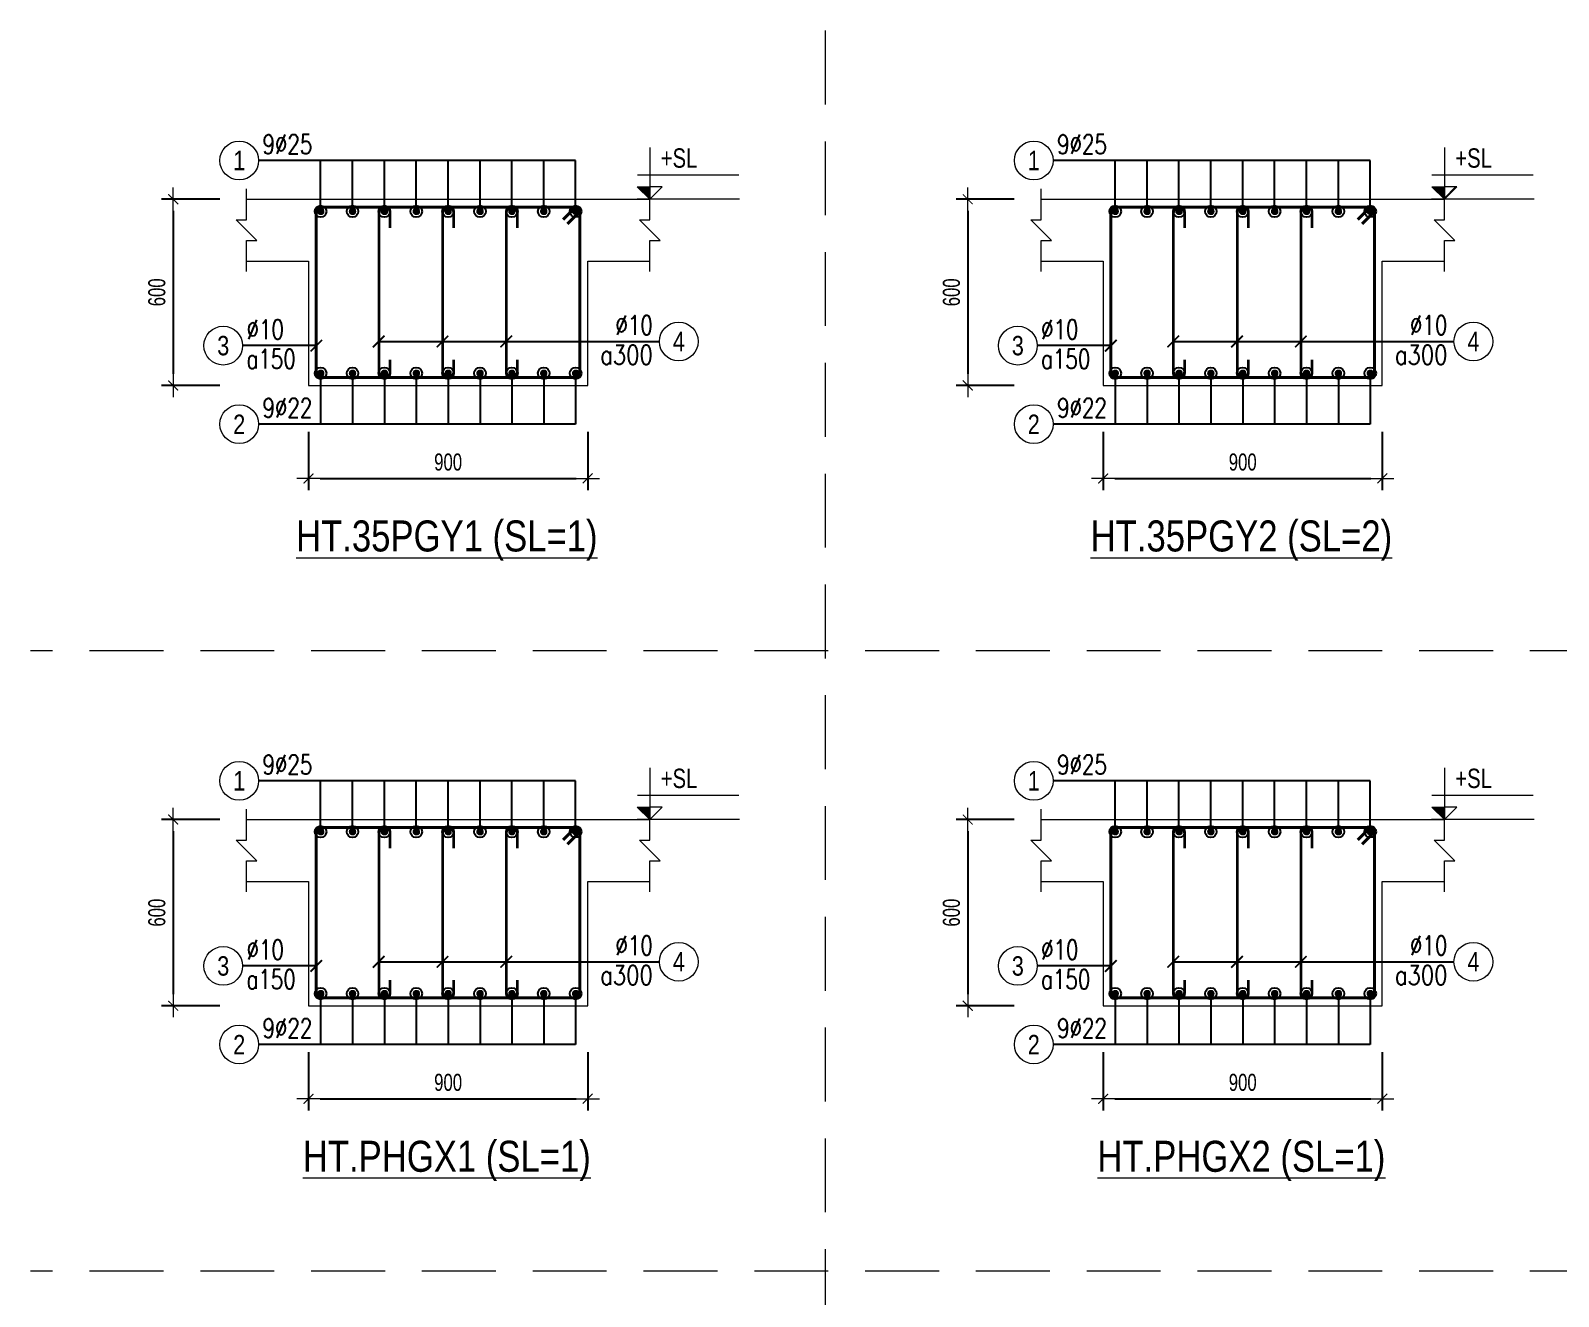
# Model space of a CAD drawing. Header units: millimetres. Extents: x 225489 to 327520, y -235866 to -221866.
# Drawn here: x 309589 to 314515, y -225947 to -221866 of the extents above; entities that cross this region are included whole.
import ezdxf
from ezdxf.enums import TextEntityAlignment as Align

# ---------------------------------------------------------------- set-up
doc = ezdxf.new("R2010")
doc.units = ezdxf.units.MM
doc.header["$PDMODE"] = 3
doc.linetypes.add('HIDDEN2', pattern=[4.762499999999999, 3.175, -1.5875])
doc.layers.get('0').update_dxf_attribs({"lineweight": 20})
doc.layers.get('Defpoints').update_dxf_attribs({"color": 151, "lineweight": 9})
for name, color, linetype, lineweight in [('NDC_S_ANNO', 7, 'Continuous', 20), ('NDC_S_CONTINUOUS', 3, 'Continuous', 20), ('NDC_S_DIM', 1, 'Continuous', 15), ('NDC_S_HIDDEN', 8, 'HIDDEN2', 13), ('NDC_S_REBAR', 4, 'Continuous', 35), ('NDC_S_STIRRUP', 4, 'Continuous', 40), ('NDC_S_TEXT SYMBOL', 7, 'Continuous', 20), ('NDC_S_THIN LINE', 8, 'Continuous', 9), ('NDC_S_VN TEXT', 7, 'Continuous', 20)]:
    doc.layers.add(name, color=color, linetype=linetype, lineweight=lineweight)
doc.styles.add('ARIAL', font='arial.ttf', dxfattribs={"width": 0.8})
doc.styles.add('NDC_ANNO', font='', dxfattribs={"width": 0.8})
doc.styles.add('NDC_DIM', font='', dxfattribs={"width": 0.75})
doc.styles.add('NDC_EN TXT', font='romans.shx', dxfattribs={"width": 0.8})
doc.styles.get('NDC_ANNO').set_extended_font_data('Dotum')
doc.styles.get('NDC_DIM').set_extended_font_data('Dotum')
doc.dimstyles.new('NDC_dim_25', dxfattribs={"dimscale": 25, "dimtxt": 2.2, "dimasz": 1.5, "dimexe": 1.5, "dimexo": 2.5, "dimgap": 1, "dimtad": 1, "dimdec": 0, "dimzin": 0, "dimdsep": 46, "dimtxsty": 'NDC_DIM', "dimblk": 'DIMMARK', "dimcen": 0.09, "dimdle": 1.2, "dimclrd": 1, "dimclre": 1, "dimclrt": 3, "dimadec": 0, "dimazin": 0, "dimtfac": 1, "dimtdec": 0, "dimtix": 1, "dimtofl": 0, "dimtmove": 0, "dimatfit": 3, "dimfxl": 6, "dimfxlon": 1, "dimtolj": 1, "dimtzin": 0, "dimarcsym": 0})

# ---------------------------------------------------------------- blocks, each defined once
blk = doc.blocks.new('kata_block_TD')
at = {"color": 6, "linetype": 'ByBlock', "lineweight": -2, "style": 'ARIAL', "width": 0.8}
blk.add_attdef('SECTDET2', text='', height=5, dxfattribs=at).set_placement((0, 7.970649532882817), align=Align.CENTER)
at = {"color": 0, "linetype": 'ByBlock', "lineweight": -2, "style": 'ARIAL', "width": 0.8}
blk.add_attdef('SECTDET1', text='', height=5, dxfattribs=at).set_placement((0, 1.470649532882817), align=Align.CENTER)
at = {"color": 3, "lineweight": 25, "style": 'ARIAL', "width": 0.8}
blk.add_attdef('SSCALE', text='', height=2.5, dxfattribs=at).set_placement((0, -3.998868953555331), align=Align.CENTER)
blk = doc.blocks.new('kata_block_CT')
at = {"layer": 'NDC_S_ANNO'}
blk.add_hatch(color=3, dxfattribs=at).paths.add_polyline_path([(0, 1.596954857557648), (-1.612010908633238, 1.596954857557648), (0, 0)])
at = {"layer": 'NDC_S_ANNO', "ltscale": 50}
h = blk.add_hatch(dxfattribs=at)
h.set_pattern_fill('ANSI31', color=256, scale=1.406250541793835, style=0)
h.set_pattern_definition([(45.00000000000001, (0, 5.456968210637569e-12), (-3.157122508925224, 3.157122508925225), [])])
h.paths.add_polyline_path([(0, 1.596954857557648), (0, 0), (1.612010908924276, 1.596954857557648)])
for p, q in [((-1.592704896858777, 3.140833880479477), (11.46947077315417, 3.140833880479477)), ((11.56125648126181, 5.456968210637569e-12), (-1.63869572513795, 5.456968210637569e-12))]:
    blk.add_line(p, q, dxfattribs=at)
for points in [[(0, 6.69495074864426), (0, 0)], [(0, 0), (-1.612010908924276, 1.596954857557648), (0, 1.596954857557648)], [(0, 0), (1.612010908924276, 1.596954857557648), (0, 1.596954857557648)]]:
    blk.add_lwpolyline(points, dxfattribs=at)
at = {"layer": 'NDC_S_ANNO', "color": 8, "ltscale": 50}
blk.add_lwpolyline([(0, 0), (-1.612010908633238, 1.596954857557648), (0, 1.596954857557648)], dxfattribs=at)
at = {"layer": 'NDC_S_TEXT SYMBOL', "color": 3, "style": 'NDC_ANNO', "width": 0.8}
blk.add_attdef('CT', (1.409564409346785, 4.068271311703938), '', height=2.5, dxfattribs=at)
blk = doc.blocks.new('DIMMARK')
at = {"layer": 'NDC_S_DIM', "color": 1}
blk.add_line((-1.5, 0), (1, 0), dxfattribs=at)
at = {"layer": 'NDC_S_DIM', "color": 2, "const_width": 0.1}
blk.add_lwpolyline([(-0.4242640687119285, -0.4242640687119285), (0.4242640687119285, 0.4242640687119285)], dxfattribs=at)
blk = doc.blocks.new('*D339')
at = {"layer": 'Defpoints', "color": 0, "transparency": 16777216}
for p in [(310485.5042926545, -223009.863593922), (311385.5042926545, -223009.863593922), (311385.5042926545, -223309.863593922)]:
    blk.add_point(p, dxfattribs=at)
at = {"layer": 'NDC_S_DIM', "color": 1, "lineweight": -2, "transparency": 16777216}
for p, q in [((310485.5042926545, -223159.863593922), (310485.5042926545, -223347.363593922)), ((311385.5042926545, -223159.863593922), (311385.5042926545, -223347.363593922)), ((310523.0042926545, -223309.863593922), (311348.0042926545, -223309.863593922))]:
    blk.add_line(p, q, dxfattribs=at)
at = {"layer": 'NDC_S_DIM', "color": 1, "lineweight": -2, "transparency": 16777216, "xscale": 37.5, "yscale": 37.5, "zscale": 37.5, "rotation": 180}
blk.add_blockref('DIMMARK', (310485.5042926545, -223309.863593922), dxfattribs=at)
at = {"layer": 'NDC_S_DIM', "color": 1, "lineweight": -2, "transparency": 16777216, "xscale": 37.5, "yscale": 37.5, "zscale": 37.5}
blk.add_blockref('DIMMARK', (311385.5042926545, -223309.863593922), dxfattribs=at)
at = {"layer": 'NDC_S_DIM', "color": 3, "transparency": 16777216, "insert": (310935.5042926545, -223257.3262804891), "char_height": 55.00000000000001, "attachment_point": 5, "style": 'NDC_DIM'}
blk.add_mtext('\\A1;900', dxfattribs=at)
blk = doc.blocks.new('kata_block_THEP')
at = {"layer": 'NDC_S_REBAR', "color": 0}
for p, q in [((-0.5, 0), (0.5, 0)), ((-0.3535533905960619, 0.353553390592424), (0.3535533905960619, -0.353553390592424)), ((0.3535533905960619, 0.353553390592424), (-0.3535533905960619, -0.353553390592424)), ((0, 0.5), (0, -0.5))]:
    blk.add_line(p, q, dxfattribs=at)
at = {"layer": 'NDC_S_REBAR', "color": 0, "const_width": 0.08333333333333334}
blk.add_lwpolyline([(-0.5, -1.818989403545856e-12, 1), (0.5000000000145519, -1.818989403545856e-12, 1), (-0.5, -1.818989403545856e-12, 1)], format="xyb", dxfattribs=at)
blk = doc.blocks.new('*U11')
blk.add_circle((-2.5, 0), 2.5)
at = {"layer": 'NDC_S_VN TEXT', "color": 3, "style": 'NDC_EN TXT', "width": 0.75}
blk.add_attdef('DK1', (0.5, 0.8455043070534884), '', height=2.5, dxfattribs=at)
at = {"layer": 'NDC_S_VN TEXT', "color": 7, "style": 'ARIAL', "width": 0.8}
blk.add_attdef('SH2', text='', height=2.5, dxfattribs=at).set_placement((-2.5, 0), align=Align.MIDDLE)
blk = doc.blocks.new('*U12')
blk.add_circle((-2.5, 0), 2.5)
at = {"layer": 'NDC_S_VN TEXT', "color": 3, "style": 'NDC_EN TXT', "width": 0.75}
for tag, p in [('DK1', (0.5, 0.8455043070534884)), ('KC1', (0.5, -2.972544307831413))]:
    blk.add_attdef(tag, p, '', height=2.5, dxfattribs=at)
at = {"layer": 'NDC_S_VN TEXT', "color": 7, "style": 'ARIAL', "width": 0.8}
blk.add_attdef('SH2', text='', height=2.5, dxfattribs=at).set_placement((-2.5, 0), align=Align.MIDDLE)
blk = doc.blocks.new('*U15')
blk.add_circle((2.5, 0), 2.5)
at = {"layer": 'NDC_S_VN TEXT', "color": 3, "style": 'NDC_EN TXT'}
for tag, width, p in [('DK2', 0.75, (-0.85, 0.8455043070534884)), ('KC2', 0.8, (-0.85, -2.972544307831413))]:
    blk.add_attdef(tag, text='', height=2.5, dxfattribs=dict(at, width=width)).set_placement(p, align=Align.RIGHT)
at = {"layer": 'NDC_S_VN TEXT', "color": 7, "style": 'ARIAL', "width": 0.8}
blk.add_attdef('SH3', text='', height=2.5, dxfattribs=at).set_placement((2.5, 0), align=Align.MIDDLE)
blk = doc.blocks.new('*D340')
at = {"layer": 'Defpoints', "color": 0, "transparency": 16777216}
for p in [(310555.177417199, -222409.8635939221), (310049.1774171998, -223009.8635939221), (310555.177417199, -223009.8635939221)]:
    blk.add_point(p, dxfattribs=at)
at = {"layer": 'NDC_S_DIM', "color": 1, "lineweight": -2, "transparency": 16777216}
for p, q in [((310199.1774171998, -222409.8635939221), (310011.6774171998, -222409.8635939221)), ((310049.1774171998, -222447.3635939221), (310049.1774171998, -222972.3635939221)), ((310199.1774171998, -223009.8635939221), (310011.6774171998, -223009.8635939221))]:
    blk.add_line(p, q, dxfattribs=at)
at = {"layer": 'NDC_S_DIM', "color": 1, "lineweight": -2, "transparency": 16777216, "xscale": 37.5, "yscale": 37.5, "zscale": 37.5}
for p, rotation in [((310049.1774171998, -222409.8635939221), 90), ((310049.1774171998, -223009.8635939221), 270)]:
    blk.add_blockref('DIMMARK', p, dxfattribs=dict(at, rotation=rotation))
at = {"layer": 'NDC_S_DIM', "color": 3, "transparency": 16777216, "insert": (309996.6401037668, -222709.8635939221), "char_height": 55.00000000000001, "attachment_point": 5, "rotation": 90, "style": 'NDC_DIM'}
blk.add_mtext('\\A1;600', dxfattribs=at)
blk = doc.blocks.new('*D341')
at = {"layer": 'Defpoints', "color": 0, "transparency": 16777216}
for p in [(313047.0152300231, -223009.863593922), (313947.0152300231, -223009.863593922), (313947.0152300231, -223309.863593922)]:
    blk.add_point(p, dxfattribs=at)
at = {"layer": 'NDC_S_DIM', "color": 1, "lineweight": -2, "transparency": 16777216}
for p, q in [((313047.0152300231, -223159.863593922), (313047.0152300231, -223347.363593922)), ((313947.0152300231, -223159.863593922), (313947.0152300231, -223347.363593922)), ((313084.5152300231, -223309.863593922), (313909.5152300231, -223309.863593922))]:
    blk.add_line(p, q, dxfattribs=at)
at = {"layer": 'NDC_S_DIM', "color": 1, "lineweight": -2, "transparency": 16777216, "xscale": 37.5, "yscale": 37.5, "zscale": 37.5, "rotation": 180}
blk.add_blockref('DIMMARK', (313047.0152300231, -223309.863593922), dxfattribs=at)
at = {"layer": 'NDC_S_DIM', "color": 1, "lineweight": -2, "transparency": 16777216, "xscale": 37.5, "yscale": 37.5, "zscale": 37.5}
blk.add_blockref('DIMMARK', (313947.0152300231, -223309.863593922), dxfattribs=at)
at = {"layer": 'NDC_S_DIM', "color": 3, "transparency": 16777216, "insert": (313497.0152300231, -223257.3262804891), "char_height": 55.00000000000001, "attachment_point": 5, "style": 'NDC_DIM'}
blk.add_mtext('\\A1;900', dxfattribs=at)
blk = doc.blocks.new('*D342')
at = {"layer": 'Defpoints', "color": 0, "transparency": 16777216}
for p in [(313116.6883545675, -222409.8635939221), (312610.6883545686, -223009.8635939221), (313116.6883545675, -223009.8635939221)]:
    blk.add_point(p, dxfattribs=at)
at = {"layer": 'NDC_S_DIM', "color": 1, "lineweight": -2, "transparency": 16777216}
for p, q in [((312760.6883545686, -222409.8635939221), (312573.1883545686, -222409.8635939221)), ((312610.6883545686, -222447.3635939221), (312610.6883545686, -222972.3635939221)), ((312760.6883545686, -223009.8635939221), (312573.1883545686, -223009.8635939221))]:
    blk.add_line(p, q, dxfattribs=at)
at = {"layer": 'NDC_S_DIM', "color": 1, "lineweight": -2, "transparency": 16777216, "xscale": 37.5, "yscale": 37.5, "zscale": 37.5}
for p, rotation in [((312610.6883545686, -222409.8635939221), 90), ((312610.6883545686, -223009.8635939221), 270)]:
    blk.add_blockref('DIMMARK', p, dxfattribs=dict(at, rotation=rotation))
at = {"layer": 'NDC_S_DIM', "color": 3, "transparency": 16777216, "insert": (312558.1510411356, -222709.8635939221), "char_height": 55.00000000000001, "attachment_point": 5, "rotation": 90, "style": 'NDC_DIM'}
blk.add_mtext('\\A1;600', dxfattribs=at)
blk = doc.blocks.new('*D354')
at = {"layer": 'Defpoints', "color": 0, "transparency": 16777216}
for p in [(310485.5042926545, -225009.8635939196), (311385.5042926545, -225009.8635939196), (311385.5042926545, -225309.8635939196)]:
    blk.add_point(p, dxfattribs=at)
at = {"layer": 'NDC_S_DIM', "color": 1, "lineweight": -2, "transparency": 16777216}
for p, q in [((310485.5042926545, -225159.8635939196), (310485.5042926545, -225347.3635939196)), ((311385.5042926545, -225159.8635939196), (311385.5042926545, -225347.3635939196)), ((310523.0042926545, -225309.8635939196), (311348.0042926545, -225309.8635939196))]:
    blk.add_line(p, q, dxfattribs=at)
at = {"layer": 'NDC_S_DIM', "color": 1, "lineweight": -2, "transparency": 16777216, "xscale": 37.5, "yscale": 37.5, "zscale": 37.5, "rotation": 180}
blk.add_blockref('DIMMARK', (310485.5042926545, -225309.8635939196), dxfattribs=at)
at = {"layer": 'NDC_S_DIM', "color": 1, "lineweight": -2, "transparency": 16777216, "xscale": 37.5, "yscale": 37.5, "zscale": 37.5}
blk.add_blockref('DIMMARK', (311385.5042926545, -225309.8635939196), dxfattribs=at)
at = {"layer": 'NDC_S_DIM', "color": 3, "transparency": 16777216, "insert": (310935.5042926545, -225257.3262804867), "char_height": 55.00000000000001, "attachment_point": 5, "style": 'NDC_DIM'}
blk.add_mtext('\\A1;900', dxfattribs=at)
blk = doc.blocks.new('*D355')
at = {"layer": 'Defpoints', "color": 0, "transparency": 16777216}
for p in [(310555.177417199, -224409.8635939197), (310049.1774172, -225009.8635939197), (310555.177417199, -225009.8635939197)]:
    blk.add_point(p, dxfattribs=at)
at = {"layer": 'NDC_S_DIM', "color": 1, "lineweight": -2, "transparency": 16777216}
for p, q in [((310199.1774172, -224409.8635939197), (310011.6774172, -224409.8635939197)), ((310049.1774172, -224447.3635939197), (310049.1774172, -224972.3635939197)), ((310199.1774172, -225009.8635939197), (310011.6774172, -225009.8635939197))]:
    blk.add_line(p, q, dxfattribs=at)
at = {"layer": 'NDC_S_DIM', "color": 1, "lineweight": -2, "transparency": 16777216, "xscale": 37.5, "yscale": 37.5, "zscale": 37.5}
for p, rotation in [((310049.1774172, -224409.8635939197), 90), ((310049.1774172, -225009.8635939197), 270)]:
    blk.add_blockref('DIMMARK', p, dxfattribs=dict(at, rotation=rotation))
at = {"layer": 'NDC_S_DIM', "color": 3, "transparency": 16777216, "insert": (309996.640103767, -224709.8635939197), "char_height": 55.00000000000001, "attachment_point": 5, "rotation": 90, "style": 'NDC_DIM'}
blk.add_mtext('\\A1;600', dxfattribs=at)
blk = doc.blocks.new('*D357')
at = {"layer": 'Defpoints', "color": 0, "transparency": 16777216}
for p in [(313047.0152300231, -225009.8635939196), (313947.0152300231, -225009.8635939196), (313947.0152300231, -225309.8635939196)]:
    blk.add_point(p, dxfattribs=at)
at = {"layer": 'NDC_S_DIM', "color": 1, "lineweight": -2, "transparency": 16777216}
for p, q in [((313047.0152300231, -225159.8635939196), (313047.0152300231, -225347.3635939196)), ((313947.0152300231, -225159.8635939196), (313947.0152300231, -225347.3635939196)), ((313084.5152300231, -225309.8635939196), (313909.5152300231, -225309.8635939196))]:
    blk.add_line(p, q, dxfattribs=at)
at = {"layer": 'NDC_S_DIM', "color": 1, "lineweight": -2, "transparency": 16777216, "xscale": 37.5, "yscale": 37.5, "zscale": 37.5, "rotation": 180}
blk.add_blockref('DIMMARK', (313047.0152300231, -225309.8635939196), dxfattribs=at)
at = {"layer": 'NDC_S_DIM', "color": 1, "lineweight": -2, "transparency": 16777216, "xscale": 37.5, "yscale": 37.5, "zscale": 37.5}
blk.add_blockref('DIMMARK', (313947.0152300231, -225309.8635939196), dxfattribs=at)
at = {"layer": 'NDC_S_DIM', "color": 3, "transparency": 16777216, "insert": (313497.0152300231, -225257.3262804867), "char_height": 55.00000000000001, "attachment_point": 5, "style": 'NDC_DIM'}
blk.add_mtext('\\A1;900', dxfattribs=at)
blk = doc.blocks.new('*D356')
at = {"layer": 'Defpoints', "color": 0, "transparency": 16777216}
for p in [(313116.6883545675, -224409.8635939197), (312610.6883545688, -225009.8635939197), (313116.6883545675, -225009.8635939197)]:
    blk.add_point(p, dxfattribs=at)
at = {"layer": 'NDC_S_DIM', "color": 1, "lineweight": -2, "transparency": 16777216}
for p, q in [((312760.6883545688, -224409.8635939197), (312573.1883545688, -224409.8635939197)), ((312610.6883545688, -224447.3635939197), (312610.6883545688, -224972.3635939197)), ((312760.6883545688, -225009.8635939197), (312573.1883545688, -225009.8635939197))]:
    blk.add_line(p, q, dxfattribs=at)
at = {"layer": 'NDC_S_DIM', "color": 1, "lineweight": -2, "transparency": 16777216, "xscale": 37.5, "yscale": 37.5, "zscale": 37.5}
for p, rotation in [((312610.6883545688, -224409.8635939197), 90), ((312610.6883545688, -225009.8635939197), 270)]:
    blk.add_blockref('DIMMARK', p, dxfattribs=dict(at, rotation=rotation))
at = {"layer": 'NDC_S_DIM', "color": 3, "transparency": 16777216, "insert": (312558.1510411358, -224709.8635939197), "char_height": 55.00000000000001, "attachment_point": 5, "rotation": 90, "style": 'NDC_DIM'}
blk.add_mtext('\\A1;600', dxfattribs=at)

msp = doc.modelspace()

# ---------------------------------------------------------------- linework, layer by layer
at = {"layer": 'NDC_S_CONTINUOUS'}
for points in [[(310285.5042926545, -222409.863593922), (310485.5042926545, -222409.863593922), (310485.5042926545, -222409.863593922), (311385.5042926545, -222409.863593922), (311385.5042926545, -222409.863593922), (311585.5042926545, -222409.863593922)], [(312847.0152300231, -222409.863593922), (313047.0152300231, -222409.863593922), (313047.0152300231, -222409.863593922), (313947.0152300231, -222409.863593922), (313947.0152300231, -222409.863593922), (314147.0152300231, -222409.863593922)], [(310285.5042926545, -222609.863593922), (310485.5042926545, -222609.863593922), (310485.5042926545, -223009.863593922), (311385.5042926545, -223009.863593922), (311385.5042926545, -222609.863593922), (311585.5042926545, -222609.863593922)], [(312847.0152300231, -222609.863593922), (313047.0152300231, -222609.863593922), (313047.0152300231, -223009.863593922), (313947.0152300231, -223009.863593922), (313947.0152300231, -222609.863593922), (314147.0152300231, -222609.863593922)], [(310285.5042926545, -224409.8635939196), (310485.5042926545, -224409.8635939196), (310485.5042926545, -224409.8635939196), (311385.5042926545, -224409.8635939196), (311385.5042926545, -224409.8635939196), (311585.5042926545, -224409.8635939196)], [(312847.0152300231, -224409.8635939196), (313047.0152300231, -224409.8635939196), (313047.0152300231, -224409.8635939196), (313947.0152300231, -224409.8635939196), (313947.0152300231, -224409.8635939196), (314147.0152300231, -224409.8635939196)], [(310285.5042926545, -224609.8635939196), (310485.5042926545, -224609.8635939196), (310485.5042926545, -225009.8635939196), (311385.5042926545, -225009.8635939196), (311385.5042926545, -224609.8635939196), (311585.5042926545, -224609.8635939196)], [(312847.0152300231, -224609.8635939196), (313047.0152300231, -224609.8635939196), (313047.0152300231, -225009.8635939196), (313947.0152300231, -225009.8635939196), (313947.0152300231, -224609.8635939196), (314147.0152300231, -224609.8635939196)]]:
    msp.add_lwpolyline(points, dxfattribs=at)
at = {"layer": 'NDC_S_HIDDEN', "ltscale": 75}
for p, q in [((312150.8963880762, -221865.8761660784), (312150.8963880762, -227865.8761660715)), ((327519.9620122876, -223865.8761660761), (309589.3854507076, -223865.8761660763)), ((327519.9620122876, -225865.8761660739), (309589.3854507077, -225865.8761660738))]:
    msp.add_line(p, q, dxfattribs=at)
at = {"layer": 'NDC_S_REBAR'}
for points in [[(310748.5692961878, -222502.2082838553), (310748.5692961878, -222453.2951140454, 0.9999999999999999), (310711.7052961877, -222453.2951140454), (310711.7052961877, -222966.4315939219, 0.9999999999999999), (310748.5692961878, -222966.4315939219), (310748.5692961878, -222927.1747029131, -0.414213562)], [(310954.0692961832, -222502.2082838553), (310954.0692961832, -222453.2951140454, 0.9999999999999999), (310917.2052961832, -222453.2951140454), (310917.2052961832, -222966.4315939219, 0.9999999999999999), (310954.0692961832, -222966.4315939219), (310954.0692961832, -222927.1747029131, -0.414213562)], [(311159.5692961832, -222502.2082838553), (311159.5692961832, -222453.2951140454, 0.9999999999999999), (311122.7052961832, -222453.2951140454), (311122.7052961832, -222966.4315939219, 0.9999999999999999), (311159.5692961832, -222966.4315939219), (311159.5692961832, -222927.1747029131, -0.414213562)], [(313310.0802335563, -222502.2082838553), (313310.0802335563, -222453.2951140454, 0.9999999999999999), (313273.2162335563, -222453.2951140454), (313273.2162335563, -222966.4315939219, 0.9999999999999999), (313310.0802335563, -222966.4315939219), (313310.0802335563, -222927.1747029131, -0.414213562)], [(313515.5802335518, -222502.2082838553), (313515.5802335518, -222453.2951140454, 0.9999999999999999), (313478.7162335517, -222453.2951140454), (313478.7162335517, -222966.4315939219, 0.9999999999999999), (313515.5802335518, -222966.4315939219), (313515.5802335518, -222927.1747029131, -0.414213562)], [(313721.0802335517, -222502.2082838553), (313721.0802335517, -222453.2951140454, 0.9999999999999999), (313684.2162335517, -222453.2951140454), (313684.2162335517, -222966.4315939219, 0.9999999999999999), (313721.0802335517, -222966.4315939219), (313721.0802335517, -222927.1747029131, -0.414213562)], [(310748.5692961878, -224502.2082838529), (310748.5692961878, -224453.2951140431, 0.9999999999999999), (310711.7052961877, -224453.2951140431), (310711.7052961877, -224966.4315939195, 0.9999999999999999), (310748.5692961878, -224966.4315939195), (310748.5692961878, -224927.1747029107, -0.414213562)], [(310954.0692961832, -224502.2082838529), (310954.0692961832, -224453.2951140431, 0.9999999999999999), (310917.2052961832, -224453.2951140431), (310917.2052961832, -224966.4315939195, 0.9999999999999999), (310954.0692961832, -224966.4315939195), (310954.0692961832, -224927.1747029107, -0.414213562)], [(311159.5692961832, -224502.2082838529), (311159.5692961832, -224453.2951140431, 0.9999999999999999), (311122.7052961832, -224453.2951140431), (311122.7052961832, -224966.4315939195, 0.9999999999999999), (311159.5692961832, -224966.4315939195), (311159.5692961832, -224927.1747029107, -0.414213562)], [(313310.0802335563, -224502.2082838529), (313310.0802335563, -224453.2951140431, 0.9999999999999999), (313273.2162335563, -224453.2951140431), (313273.2162335563, -224966.4315939195, 0.9999999999999999), (313310.0802335563, -224966.4315939195), (313310.0802335563, -224927.1747029107, -0.414213562)], [(313515.5802335518, -224502.2082838529), (313515.5802335518, -224453.2951140431, 0.9999999999999999), (313478.7162335517, -224453.2951140431), (313478.7162335517, -224966.4315939195, 0.9999999999999999), (313515.5802335518, -224966.4315939195), (313515.5802335518, -224927.1747029107, -0.414213562)], [(313721.0802335517, -224502.2082838529), (313721.0802335517, -224453.2951140431, 0.9999999999999999), (313684.2162335517, -224453.2951140431), (313684.2162335517, -224966.4315939195, 0.9999999999999999), (313721.0802335517, -224966.4315939195), (313721.0802335517, -224927.1747029107, -0.414213562)]]:
    msp.add_lwpolyline(points, format="xyb", dxfattribs=at)
at = {"layer": 'NDC_S_STIRRUP'}
for points in [[(311306.5042926545, -222474.863593922), (311346.5042926545, -222434.863593922, -0.414213562), (311360.5042926545, -222448.863593922), (311360.5042926545, -222970.863593922, -0.414213562), (311346.5042926545, -222984.863593922), (310524.5042926545, -222984.863593922, -0.414213562), (310510.5042926545, -222970.863593922), (310510.5042926545, -222448.863593922, -0.414213562), (310524.5042926545, -222434.863593922), (311346.5042926545, -222434.863593922, -0.414213562), (311360.5042926545, -222448.863593922), (311320.5042926545, -222488.863593922)], [(313868.0152300231, -222474.863593922), (313908.0152300231, -222434.863593922, -0.414213562), (313922.0152300231, -222448.863593922), (313922.0152300231, -222970.863593922, -0.414213562), (313908.0152300231, -222984.863593922), (313086.0152300231, -222984.863593922, -0.414213562), (313072.0152300231, -222970.863593922), (313072.0152300231, -222448.863593922, -0.414213562), (313086.0152300231, -222434.863593922), (313908.0152300231, -222434.863593922, -0.414213562), (313922.0152300231, -222448.863593922), (313882.0152300231, -222488.863593922)], [(311306.5042926545, -224474.8635939196), (311346.5042926545, -224434.8635939196, -0.414213562), (311360.5042926545, -224448.8635939196), (311360.5042926545, -224970.8635939196, -0.414213562), (311346.5042926545, -224984.8635939196), (310524.5042926545, -224984.8635939196, -0.414213562), (310510.5042926545, -224970.8635939196), (310510.5042926545, -224448.8635939196, -0.414213562), (310524.5042926545, -224434.8635939196), (311346.5042926545, -224434.8635939196, -0.414213562), (311360.5042926545, -224448.8635939196), (311320.5042926545, -224488.8635939196)], [(313868.0152300231, -224474.8635939196), (313908.0152300231, -224434.8635939196, -0.414213562), (313922.0152300231, -224448.8635939196), (313922.0152300231, -224970.8635939196, -0.414213562), (313908.0152300231, -224984.8635939196), (313086.0152300231, -224984.8635939196, -0.414213562), (313072.0152300231, -224970.8635939196), (313072.0152300231, -224448.8635939196, -0.414213562), (313086.0152300231, -224434.8635939196), (313908.0152300231, -224434.8635939196, -0.414213562), (313922.0152300231, -224448.8635939196), (313882.0152300231, -224488.8635939196)]]:
    msp.add_lwpolyline(points, format="xyb", dxfattribs=at)
at = {"layer": 'NDC_S_THIN LINE'}
for points in [[(310285.5042926545, -222643.1969272553), (310285.5042926545, -222543.1969272553), (310318.8376259878, -222543.1969272553), (310252.1709593211, -222476.5302605886), (310285.5042926545, -222476.5302605886), (310285.5042926545, -222376.5302605886)], [(311585.5042926545, -222643.1969272553), (311585.5042926545, -222543.1969272553), (311618.8376259878, -222543.1969272553), (311552.1709593211, -222476.5302605886), (311585.5042926545, -222476.5302605886), (311585.5042926545, -222376.5302605886)], [(312847.0152300231, -222643.1969272553), (312847.0152300231, -222543.1969272553), (312880.3485633564, -222543.1969272553), (312813.6818966897, -222476.5302605886), (312847.0152300231, -222476.5302605886), (312847.0152300231, -222376.5302605886)], [(314147.0152300231, -222643.1969272553), (314147.0152300231, -222543.1969272553), (314180.3485633564, -222543.1969272553), (314113.6818966897, -222476.5302605886), (314147.0152300231, -222476.5302605886), (314147.0152300231, -222376.5302605886)], [(310285.5042926545, -224643.1969272529), (310285.5042926545, -224543.1969272529), (310318.8376259878, -224543.1969272529), (310252.1709593211, -224476.5302605862), (310285.5042926545, -224476.5302605862), (310285.5042926545, -224376.5302605862)], [(311585.5042926545, -224643.1969272529), (311585.5042926545, -224543.1969272529), (311618.8376259878, -224543.1969272529), (311552.1709593211, -224476.5302605862), (311585.5042926545, -224476.5302605862), (311585.5042926545, -224376.5302605862)], [(312847.0152300231, -224643.1969272529), (312847.0152300231, -224543.1969272529), (312880.3485633564, -224543.1969272529), (312813.6818966897, -224476.5302605862), (312847.0152300231, -224476.5302605862), (312847.0152300231, -224376.5302605862)], [(314147.0152300231, -224643.1969272529), (314147.0152300231, -224543.1969272529), (314180.3485633564, -224543.1969272529), (314113.6818966897, -224476.5302605862), (314147.0152300231, -224476.5302605862), (314147.0152300231, -224376.5302605862)]]:
    msp.add_lwpolyline(points, dxfattribs=at)

# ---------------------------------------------------------------- block references
at = {"layer": 'NDC_S_REBAR', "xscale": 22, "yscale": 22, "zscale": 22}
for p in [(310524.5042926545, -222448.863593922), (310627.2542926623, -222448.8635939142), (310730.0042926611, -222448.8635939153), (310832.75429266, -222448.8635939164), (310935.5042926589, -222448.8635939175), (311038.2542926578, -222448.8635939186), (311141.0042926567, -222448.8635939198), (311243.7542926556, -222448.8635939209), (311346.5042926545, -222448.863593922), (313086.0152300231, -222448.863593922), (313188.7652300308, -222448.8635939142), (313291.5152300297, -222448.8635939153), (313394.2652300286, -222448.8635939164), (313497.0152300275, -222448.8635939175), (313599.7652300263, -222448.8635939186), (313702.5152300253, -222448.8635939198), (313805.2652300241, -222448.8635939209), (313908.0152300231, -222448.863593922), (310524.5042926545, -222970.863593922), (310627.2542926623, -222970.8635939142), (310730.0042926611, -222970.8635939153), (310832.75429266, -222970.8635939164), (310935.5042926589, -222970.8635939175), (311038.2542926578, -222970.8635939186), (311141.0042926567, -222970.8635939198), (311243.7542926556, -222970.8635939209), (311346.5042926545, -222970.863593922), (313086.0152300231, -222970.863593922), (313188.7652300308, -222970.8635939142), (313291.5152300297, -222970.8635939153), (313394.2652300286, -222970.8635939164), (313497.0152300275, -222970.8635939175), (313599.7652300263, -222970.8635939186), (313702.5152300253, -222970.8635939198), (313805.2652300241, -222970.8635939209), (313908.0152300231, -222970.863593922), (310524.5042926545, -224448.8635939196), (310627.2542926623, -224448.8635939118), (310730.0042926611, -224448.8635939129), (310832.75429266, -224448.863593914), (310935.5042926589, -224448.8635939151), (311038.2542926578, -224448.8635939163), (311141.0042926567, -224448.8635939174), (311243.7542926556, -224448.8635939185), (311346.5042926545, -224448.8635939196), (313086.0152300231, -224448.8635939196), (313188.7652300308, -224448.8635939118), (313291.5152300297, -224448.8635939129), (313394.2652300286, -224448.863593914), (313497.0152300275, -224448.8635939151), (313599.7652300263, -224448.8635939163), (313702.5152300253, -224448.8635939174), (313805.2652300241, -224448.8635939185), (313908.0152300231, -224448.8635939196), (310524.5042926545, -224970.8635939196), (310627.2542926623, -224970.8635939118), (310730.0042926611, -224970.8635939129), (310832.75429266, -224970.863593914), (310935.5042926589, -224970.8635939151), (311038.2542926578, -224970.8635939163), (311141.0042926567, -224970.8635939174), (311243.7542926556, -224970.8635939185), (311346.5042926545, -224970.8635939196), (313086.0152300231, -224970.8635939196), (313188.7652300308, -224970.8635939118), (313291.5152300297, -224970.8635939129), (313394.2652300286, -224970.863593914), (313497.0152300275, -224970.8635939151), (313599.7652300263, -224970.8635939163), (313702.5152300253, -224970.8635939174), (313805.2652300241, -224970.8635939185), (313908.0152300231, -224970.8635939196)]:
    msp.add_blockref('kata_block_THEP', p, dxfattribs=at)
at = {"layer": 'NDC_S_THIN LINE', "xscale": 25, "yscale": 25, "zscale": 25}
for name, p, values in [('*U11', (310324.5042926545, -222284.863593922), {'SH2': '1', 'DK1': '9%%c25'}), ('*U11', (312886.0152300231, -222284.863593922), {'SH2': '1', 'DK1': '9%%c25'}), ('*U12', (310273.0042926545, -222881.6805580529), {'SH2': '3', 'DK1': '%%c10', 'KC1': 'a150'}), ('*U15', (311616.5604915188, -222868.3307221013), {'SH3': '4', 'DK2': '%%c10', 'KC2': 'a300'}), ('*U12', (312834.5152300231, -222881.6805580529), {'SH2': '3', 'DK1': '%%c10', 'KC1': 'a150'}), ('*U15', (314178.0714288873, -222868.3307221013), {'SH3': '4', 'DK2': '%%c10', 'KC2': 'a300'}), ('*U11', (310324.5042926545, -223134.863593922), {'SH2': '2', 'DK1': '9%%c22'}), ('*U11', (312886.0152300231, -223134.863593922), {'SH2': '2', 'DK1': '9%%c22'}), ('*U11', (310324.5042926545, -224284.8635939196), {'SH2': '1', 'DK1': '9%%c25'}), ('*U11', (312886.0152300231, -224284.8635939196), {'SH2': '1', 'DK1': '9%%c25'}), ('*U15', (311616.5604915188, -224868.3307220989), {'SH3': '4', 'DK2': '%%c10', 'KC2': 'a300'}), ('*U15', (314178.0714288873, -224868.3307220989), {'SH3': '4', 'DK2': '%%c10', 'KC2': 'a300'}), ('*U12', (310273.0042926545, -224881.6805580505), {'SH2': '3', 'DK1': '%%c10', 'KC1': 'a150'}), ('*U12', (312834.5152300231, -224881.6805580505), {'SH2': '3', 'DK1': '%%c10', 'KC1': 'a150'}), ('*U11', (310324.5042926545, -225134.8635939196), {'SH2': '2', 'DK1': '9%%c22'}), ('*U11', (312886.0152300231, -225134.8635939196), {'SH2': '2', 'DK1': '9%%c22'})]:
    msp.add_blockref(name, p, dxfattribs=at).add_auto_attribs(values)
at = {"layer": 'NDC_S_VN TEXT', "xscale": 25, "yscale": 25, "zscale": 25}
for p in [(311585.5042926545, -222409.863593922), (314147.0152300231, -222409.863593922), (311585.5042926545, -224409.8635939196), (314147.0152300231, -224409.8635939196)]:
    msp.add_blockref('kata_block_CT', p, dxfattribs=at).add_auto_attribs({'CT': '+SL'})
at = {"layer": 'NDC_S_VN TEXT'}
ref = msp.add_blockref('kata_block_TD', (310931.2363886155, -223574.769240859), dxfattribs=dict(at, xscale=20, yscale=20, zscale=20))
ref.add_attrib('SECTDET1', '%%UHT.35PGY1 (SL=1)', dxfattribs={"layer": '0', "color": 0, "linetype": 'ByBlock', "lineweight": -2, "height": 100, "style": 'ARIAL', "width": 0.8}).set_placement((310931.2363886155, -223545.3562502013), align=Align.CENTER)
ref = msp.add_blockref('kata_block_TD', (313492.7473259841, -223574.769240859), dxfattribs=dict(at, xscale=20, yscale=20, zscale=20))
ref.add_attrib('SECTDET1', '%%UHT.35PGY2 (SL=2)', dxfattribs={"layer": '0', "color": 0, "linetype": 'ByBlock', "lineweight": -2, "height": 100, "style": 'ARIAL', "width": 0.8}).set_placement((313492.7473259841, -223545.3562502013), align=Align.CENTER)
ref = msp.add_blockref('kata_block_TD', (310931.2363886155, -225574.7692408566), dxfattribs=dict(at, xscale=20, yscale=20, zscale=20))
ref.add_attrib('SECTDET1', '%%uHT.PHGX1 (SL=1)', dxfattribs={"layer": '0', "color": 0, "linetype": 'ByBlock', "lineweight": -2, "height": 100, "style": 'ARIAL', "width": 0.8}).set_placement((310931.2363886155, -225545.3562501989), align=Align.CENTER)
ref = msp.add_blockref('kata_block_TD', (313492.7473259841, -225574.7692408566), dxfattribs=dict(at, xscale=20, yscale=20, zscale=20))
ref.add_attrib('SECTDET1', '%%uHT.PHGX2 (SL=1)', dxfattribs={"layer": '0', "color": 0, "linetype": 'ByBlock', "lineweight": -2, "height": 100, "style": 'ARIAL', "width": 0.8}).set_placement((313492.7473259841, -225545.3562501989), align=Align.CENTER)

# ---------------------------------------------------------------- dimensions: what is measured, and where the dimension line sits
at = {"layer": 'NDC_S_DIM'}
for base, p1, p2, picture, middle in [((310049.1774171998, -223009.8635939221), (310555.1774171988, -222409.863593922), (310555.1774171988, -223009.863593922), '*D340', (309996.6401037668, -222709.8635939221)), ((312610.6883545686, -223009.8635939221), (313116.6883545674, -222409.863593922), (313116.6883545674, -223009.863593922), '*D342', (312558.1510411356, -222709.8635939221)), ((310049.1774172, -225009.8635939197), (310555.1774171988, -224409.8635939196), (310555.1774171988, -225009.8635939196), '*D355', (309996.640103767, -224709.8635939197)), ((312610.6883545688, -225009.8635939197), (313116.6883545674, -224409.8635939196), (313116.6883545674, -225009.8635939196), '*D356', (312558.1510411358, -224709.8635939197))]:
    dim = msp.add_linear_dim(base=base, p1=p1, p2=p2, angle=270, dimstyle='NDC_dim_25', dxfattribs=at)
    dim.commit()
    dim.dimension.update_dxf_attribs({"geometry": picture, "text_midpoint": middle})
for base, p1, p2, picture, middle in [((311385.5042926545, -223309.863593922), (310485.5042926545, -223009.863593922), (311385.5042926545, -223009.863593922), '*D339', (310935.5042926545, -223257.3262804891)), ((313947.0152300231, -223309.863593922), (313047.0152300231, -223009.863593922), (313947.0152300231, -223009.863593922), '*D341', (313497.0152300231, -223257.3262804891)), ((311385.5042926545, -225309.8635939196), (310485.5042926545, -225009.8635939196), (311385.5042926545, -225009.8635939196), '*D354', (310935.5042926545, -225257.3262804867)), ((313947.0152300231, -225309.8635939196), (313047.0152300231, -225009.8635939196), (313947.0152300231, -225009.8635939196), '*D357', (313497.0152300231, -225257.3262804867))]:
    dim = msp.add_linear_dim(base=base, p1=p1, p2=p2, dimstyle='NDC_dim_25', dxfattribs=at)
    dim.commit()
    dim.dimension.update_dxf_attribs({"geometry": picture, "text_midpoint": middle})

# ---------------------------------------------------------------- leaders
at = {"layer": 'NDC_S_THIN LINE'}
for points, override in [([(310524.5042926545, -222448.863593922), (310524.5042926545, -222284.863593922), (310324.5042926545, -222284.863593922)], {"dimldrblk": 'DotBlank'}), ([(311346.5042926545, -222448.863593922), (311346.5042926545, -222284.863593922), (310324.5042926545, -222284.863593922)], {"dimldrblk": 'DotBlank'}), ([(310627.2542926623, -222448.8635939142), (310627.2542926623, -222284.8635939142), (310427.2542926623, -222284.8635939142)], {"dimldrblk": 'DotBlank'}), ([(310730.0042926545, -222448.863593922), (310730.0042926545, -222284.863593922), (310530.0042926545, -222284.863593922)], {"dimldrblk": 'DotBlank'}), ([(310832.7542926656, -222448.863593922), (310832.7542926656, -222284.863593922), (310632.7542926656, -222284.863593922)], {"dimldrblk": 'DotBlank'}), ([(310935.5042926589, -222448.863593922), (310935.5042926589, -222284.863593922), (310735.5042926589, -222284.863593922)], {"dimldrblk": 'DotBlank'}), ([(311038.2542926611, -222448.863593922), (311038.2542926611, -222284.863593922), (310838.2542926611, -222284.863593922)], {"dimldrblk": 'DotBlank'}), ([(311141.0042926545, -222448.863593922), (311141.0042926545, -222284.863593922), (310941.0042926545, -222284.863593922)], {"dimldrblk": 'DotBlank'}), ([(311243.7542926556, -222448.8635939209), (311243.7542926556, -222284.8635939209), (311043.7542926556, -222284.8635939209)], {"dimldrblk": 'DotBlank'}), ([(313086.0152300231, -222448.863593922), (313086.0152300231, -222284.863593922), (312886.0152300231, -222284.863593922)], {"dimldrblk": 'DotBlank'}), ([(313908.0152300231, -222448.863593922), (313908.0152300231, -222284.863593922), (312886.0152300231, -222284.863593922)], {"dimldrblk": 'DotBlank'}), ([(313188.7652300308, -222448.8635939142), (313188.7652300308, -222284.8635939142), (312988.7652300308, -222284.8635939142)], {"dimldrblk": 'DotBlank'}), ([(313291.5152300231, -222448.863593922), (313291.5152300231, -222284.863593922), (313091.5152300231, -222284.863593922)], {"dimldrblk": 'DotBlank'}), ([(313394.2652300341, -222448.863593922), (313394.2652300341, -222284.863593922), (313194.2652300341, -222284.863593922)], {"dimldrblk": 'DotBlank'}), ([(313497.0152300275, -222448.863593922), (313497.0152300275, -222284.863593922), (313297.0152300275, -222284.863593922)], {"dimldrblk": 'DotBlank'}), ([(313599.7652300297, -222448.863593922), (313599.7652300297, -222284.863593922), (313399.7652300297, -222284.863593922)], {"dimldrblk": 'DotBlank'}), ([(313702.5152300231, -222448.863593922), (313702.5152300231, -222284.863593922), (313502.5152300231, -222284.863593922)], {"dimldrblk": 'DotBlank'}), ([(313805.2652300241, -222448.8635939209), (313805.2652300241, -222284.8635939209), (313605.2652300241, -222284.8635939209)], {"dimldrblk": 'DotBlank'}), ([(310510.5042926545, -222881.6805580529), (310273.0042926545, -222881.6805580529)], {"dimldrblk": 'ArchTick'}), ([(310711.6829661826, -222868.3307221013), (311616.5604915188, -222868.3307221013)], {"dimldrblk": 'ArchTick'}), ([(310917.1829661781, -222868.3307221013), (311616.5604915188, -222868.3307221013)], {"dimldrblk": 'ArchTick'}), ([(311122.682966178, -222868.3307221013), (311616.5604915188, -222868.3307221013)], {"dimldrblk": 'ArchTick'}), ([(313072.0152300231, -222881.6805580529), (312834.5152300231, -222881.6805580529)], {"dimldrblk": 'ArchTick'}), ([(313273.1939035512, -222868.3307221013), (314178.0714288873, -222868.3307221013)], {"dimldrblk": 'ArchTick'}), ([(313478.6939035466, -222868.3307221013), (314178.0714288873, -222868.3307221013)], {"dimldrblk": 'ArchTick'}), ([(313684.1939035465, -222868.3307221013), (314178.0714288873, -222868.3307221013)], {"dimldrblk": 'ArchTick'}), ([(310524.5042926545, -222970.863593922), (310524.5042926545, -223134.863593922), (310324.5042926545, -223134.863593922)], {"dimldrblk": 'DotBlank'}), ([(311346.5042926545, -222970.863593922), (311346.5042926545, -223134.863593922), (310324.5042926545, -223134.863593922)], {"dimldrblk": 'DotBlank'}), ([(310627.2542926623, -222970.8635939142), (310627.2542926623, -223134.8635939142), (310427.2542926623, -223134.8635939142)], {"dimldrblk": 'DotBlank'}), ([(310730.0042926545, -222970.863593922), (310730.0042926545, -223134.863593922), (310530.0042926545, -223134.863593922)], {"dimldrblk": 'DotBlank'}), ([(310832.7542926656, -222970.863593922), (310832.7542926656, -223134.863593922), (310632.7542926656, -223134.863593922)], {"dimldrblk": 'DotBlank'}), ([(310935.5042926589, -222970.863593922), (310935.5042926589, -223134.863593922), (310735.5042926589, -223134.863593922)], {"dimldrblk": 'DotBlank'}), ([(311038.2542926611, -222970.863593922), (311038.2542926611, -223134.863593922), (310838.2542926611, -223134.863593922)], {"dimldrblk": 'DotBlank'}), ([(311141.0042926545, -222970.863593922), (311141.0042926545, -223134.863593922), (310941.0042926545, -223134.863593922)], {"dimldrblk": 'DotBlank'}), ([(311243.7542926556, -222970.8635939209), (311243.7542926556, -223134.8635939209), (311043.7542926556, -223134.8635939209)], {"dimldrblk": 'DotBlank'}), ([(313086.0152300231, -222970.863593922), (313086.0152300231, -223134.863593922), (312886.0152300231, -223134.863593922)], {"dimldrblk": 'DotBlank'}), ([(313908.0152300231, -222970.863593922), (313908.0152300231, -223134.863593922), (312886.0152300231, -223134.863593922)], {"dimldrblk": 'DotBlank'}), ([(313188.7652300308, -222970.8635939142), (313188.7652300308, -223134.8635939142), (312988.7652300308, -223134.8635939142)], {"dimldrblk": 'DotBlank'}), ([(313291.5152300231, -222970.863593922), (313291.5152300231, -223134.863593922), (313091.5152300231, -223134.863593922)], {"dimldrblk": 'DotBlank'}), ([(313394.2652300341, -222970.863593922), (313394.2652300341, -223134.863593922), (313194.2652300341, -223134.863593922)], {"dimldrblk": 'DotBlank'}), ([(313497.0152300275, -222970.863593922), (313497.0152300275, -223134.863593922), (313297.0152300275, -223134.863593922)], {"dimldrblk": 'DotBlank'}), ([(313599.7652300297, -222970.863593922), (313599.7652300297, -223134.863593922), (313399.7652300297, -223134.863593922)], {"dimldrblk": 'DotBlank'}), ([(313702.5152300231, -222970.863593922), (313702.5152300231, -223134.863593922), (313502.5152300231, -223134.863593922)], {"dimldrblk": 'DotBlank'}), ([(313805.2652300241, -222970.8635939209), (313805.2652300241, -223134.8635939209), (313605.2652300241, -223134.8635939209)], {"dimldrblk": 'DotBlank'}), ([(310524.5042926545, -224448.8635939196), (310524.5042926545, -224284.8635939196), (310324.5042926545, -224284.8635939196)], {"dimldrblk": 'DotBlank'}), ([(311346.5042926545, -224448.8635939196), (311346.5042926545, -224284.8635939196), (310324.5042926545, -224284.8635939196)], {"dimldrblk": 'DotBlank'}), ([(310627.2542926623, -224448.8635939118), (310627.2542926623, -224284.8635939118), (310427.2542926623, -224284.8635939118)], {"dimldrblk": 'DotBlank'}), ([(310730.0042926545, -224448.8635939196), (310730.0042926545, -224284.8635939196), (310530.0042926545, -224284.8635939196)], {"dimldrblk": 'DotBlank'}), ([(310832.7542926656, -224448.8635939196), (310832.7542926656, -224284.8635939196), (310632.7542926656, -224284.8635939196)], {"dimldrblk": 'DotBlank'}), ([(310935.5042926589, -224448.8635939196), (310935.5042926589, -224284.8635939196), (310735.5042926589, -224284.8635939196)], {"dimldrblk": 'DotBlank'}), ([(311038.2542926611, -224448.8635939196), (311038.2542926611, -224284.8635939196), (310838.2542926611, -224284.8635939196)], {"dimldrblk": 'DotBlank'}), ([(311141.0042926545, -224448.8635939196), (311141.0042926545, -224284.8635939196), (310941.0042926545, -224284.8635939196)], {"dimldrblk": 'DotBlank'}), ([(311243.7542926556, -224448.8635939185), (311243.7542926556, -224284.8635939185), (311043.7542926556, -224284.8635939185)], {"dimldrblk": 'DotBlank'}), ([(313086.0152300231, -224448.8635939196), (313086.0152300231, -224284.8635939196), (312886.0152300231, -224284.8635939196)], {"dimldrblk": 'DotBlank'}), ([(313908.0152300231, -224448.8635939196), (313908.0152300231, -224284.8635939196), (312886.0152300231, -224284.8635939196)], {"dimldrblk": 'DotBlank'}), ([(313188.7652300308, -224448.8635939118), (313188.7652300308, -224284.8635939118), (312988.7652300308, -224284.8635939118)], {"dimldrblk": 'DotBlank'}), ([(313291.5152300231, -224448.8635939196), (313291.5152300231, -224284.8635939196), (313091.5152300231, -224284.8635939196)], {"dimldrblk": 'DotBlank'}), ([(313394.2652300341, -224448.8635939196), (313394.2652300341, -224284.8635939196), (313194.2652300341, -224284.8635939196)], {"dimldrblk": 'DotBlank'}), ([(313497.0152300275, -224448.8635939196), (313497.0152300275, -224284.8635939196), (313297.0152300275, -224284.8635939196)], {"dimldrblk": 'DotBlank'}), ([(313599.7652300297, -224448.8635939196), (313599.7652300297, -224284.8635939196), (313399.7652300297, -224284.8635939196)], {"dimldrblk": 'DotBlank'}), ([(313702.5152300231, -224448.8635939196), (313702.5152300231, -224284.8635939196), (313502.5152300231, -224284.8635939196)], {"dimldrblk": 'DotBlank'}), ([(313805.2652300241, -224448.8635939185), (313805.2652300241, -224284.8635939185), (313605.2652300241, -224284.8635939185)], {"dimldrblk": 'DotBlank'}), ([(310510.5042926545, -224881.6805580505), (310273.0042926545, -224881.6805580505)], {"dimldrblk": 'ArchTick'}), ([(310711.6829661826, -224868.3307220989), (311616.5604915188, -224868.3307220989)], {"dimldrblk": 'ArchTick'}), ([(310917.1829661781, -224868.3307220989), (311616.5604915188, -224868.3307220989)], {"dimldrblk": 'ArchTick'}), ([(311122.682966178, -224868.3307220989), (311616.5604915188, -224868.3307220989)], {"dimldrblk": 'ArchTick'}), ([(313072.0152300231, -224881.6805580505), (312834.5152300231, -224881.6805580505)], {"dimldrblk": 'ArchTick'}), ([(313273.1939035512, -224868.3307220989), (314178.0714288873, -224868.3307220989)], {"dimldrblk": 'ArchTick'}), ([(313478.6939035466, -224868.3307220989), (314178.0714288873, -224868.3307220989)], {"dimldrblk": 'ArchTick'}), ([(313684.1939035465, -224868.3307220989), (314178.0714288873, -224868.3307220989)], {"dimldrblk": 'ArchTick'}), ([(310524.5042926545, -224970.8635939196), (310524.5042926545, -225134.8635939196), (310324.5042926545, -225134.8635939196)], {"dimldrblk": 'DotBlank'}), ([(311346.5042926545, -224970.8635939196), (311346.5042926545, -225134.8635939196), (310324.5042926545, -225134.8635939196)], {"dimldrblk": 'DotBlank'}), ([(310627.2542926623, -224970.8635939118), (310627.2542926623, -225134.8635939118), (310427.2542926623, -225134.8635939118)], {"dimldrblk": 'DotBlank'}), ([(310730.0042926545, -224970.8635939196), (310730.0042926545, -225134.8635939196), (310530.0042926545, -225134.8635939196)], {"dimldrblk": 'DotBlank'}), ([(310832.7542926656, -224970.8635939196), (310832.7542926656, -225134.8635939196), (310632.7542926656, -225134.8635939196)], {"dimldrblk": 'DotBlank'}), ([(310935.5042926589, -224970.8635939196), (310935.5042926589, -225134.8635939196), (310735.5042926589, -225134.8635939196)], {"dimldrblk": 'DotBlank'}), ([(311038.2542926611, -224970.8635939196), (311038.2542926611, -225134.8635939196), (310838.2542926611, -225134.8635939196)], {"dimldrblk": 'DotBlank'}), ([(311141.0042926545, -224970.8635939196), (311141.0042926545, -225134.8635939196), (310941.0042926545, -225134.8635939196)], {"dimldrblk": 'DotBlank'}), ([(311243.7542926556, -224970.8635939185), (311243.7542926556, -225134.8635939185), (311043.7542926556, -225134.8635939185)], {"dimldrblk": 'DotBlank'}), ([(313086.0152300231, -224970.8635939196), (313086.0152300231, -225134.8635939196), (312886.0152300231, -225134.8635939196)], {"dimldrblk": 'DotBlank'}), ([(313908.0152300231, -224970.8635939196), (313908.0152300231, -225134.8635939196), (312886.0152300231, -225134.8635939196)], {"dimldrblk": 'DotBlank'}), ([(313188.7652300308, -224970.8635939118), (313188.7652300308, -225134.8635939118), (312988.7652300308, -225134.8635939118)], {"dimldrblk": 'DotBlank'}), ([(313291.5152300231, -224970.8635939196), (313291.5152300231, -225134.8635939196), (313091.5152300231, -225134.8635939196)], {"dimldrblk": 'DotBlank'}), ([(313394.2652300341, -224970.8635939196), (313394.2652300341, -225134.8635939196), (313194.2652300341, -225134.8635939196)], {"dimldrblk": 'DotBlank'}), ([(313497.0152300275, -224970.8635939196), (313497.0152300275, -225134.8635939196), (313297.0152300275, -225134.8635939196)], {"dimldrblk": 'DotBlank'}), ([(313599.7652300297, -224970.8635939196), (313599.7652300297, -225134.8635939196), (313399.7652300297, -225134.8635939196)], {"dimldrblk": 'DotBlank'}), ([(313702.5152300231, -224970.8635939196), (313702.5152300231, -225134.8635939196), (313502.5152300231, -225134.8635939196)], {"dimldrblk": 'DotBlank'}), ([(313805.2652300241, -224970.8635939185), (313805.2652300241, -225134.8635939185), (313605.2652300241, -225134.8635939185)], {"dimldrblk": 'DotBlank'})]:
    msp.add_leader(points, dimstyle='NDC_dim_25', override=override, dxfattribs=at)

doc.saveas('drawing.dxf')
